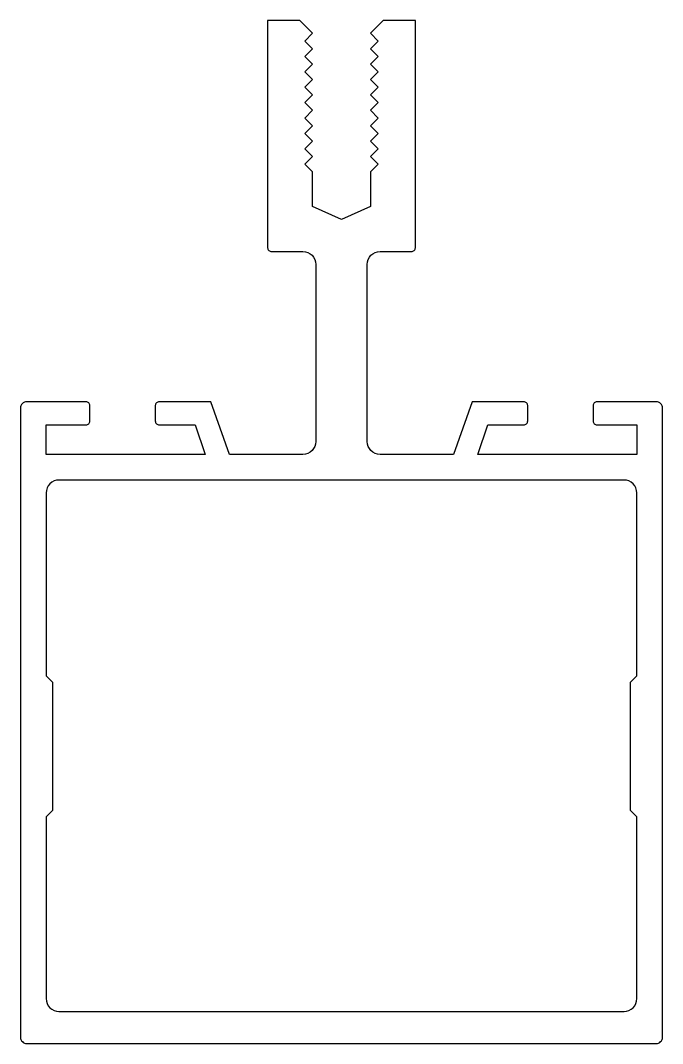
# Model space of a CAD drawing. Extents: x 142.7 to 192.7, y 152.4 to 232.1.
import ezdxf

# ---------------------------------------------------------------- set-up
doc = ezdxf.new("R2010")
doc.units = 0
doc.header["$LTSCALE"] = 15
doc.layers.add('ERCAN', color=220, linetype='CONTINUOUS')

msp = doc.modelspace()

# ---------------------------------------------------------------- linework, layer by layer
at = {"layer": 'ERCAN', "color": 0}
for points in [[(164.898, 222.066), (165.498, 222.666), (164.898, 223.266), (165.498, 223.866), (164.898, 224.466), (165.498, 225.066), (164.898, 225.666), (165.498, 226.266), (164.898, 226.866), (165.498, 227.466), (164.898, 228.066), (165.498, 228.666), (164.898, 229.266), (165.498, 229.866), (164.898, 230.466), (165.498, 231.066), (164.498, 232.066), (161.998, 232.066), (161.998, 214.366, 0.414214), (162.298, 214.066), (164.748, 214.066, -0.414214), (165.748, 213.066), (165.748, 199.266, -0.414214), (164.748, 198.266), (159.038, 198.266), (157.574, 202.366), (153.548, 202.366, 0.414214), (153.248, 202.066), (153.248, 200.866, 0.414214), (153.548, 200.566), (156.345, 200.566), (157.138, 198.266), (144.748, 198.266), (144.748, 200.566), (147.848, 200.566, 0.414214), (148.148, 200.866), (148.148, 202.066, 0.414214), (147.848, 202.366), (143.248, 202.366, 0.414214), (142.748, 201.866), (142.748, 152.866, 0.414214), (143.248, 152.366), (167.748, 152.366), (192.248, 152.366, 0.414214), (192.748, 152.866), (192.748, 201.866, 0.414214), (192.248, 202.366), (187.648, 202.366, 0.414214), (187.348, 202.066), (187.348, 200.866, 0.414214), (187.648, 200.566), (190.748, 200.566), (190.748, 198.266), (178.358, 198.266), (179.151, 200.566), (181.948, 200.566, 0.414214), (182.248, 200.866), (182.248, 202.066, 0.414214), (181.948, 202.366), (177.922, 202.366), (176.458, 198.266), (170.748, 198.266, -0.414214), (169.748, 199.266), (169.748, 213.066, -0.414214), (170.748, 214.066), (173.198, 214.066, 0.414214), (173.498, 214.366), (173.498, 232.066), (170.998, 232.066), (169.998, 231.066), (170.598, 230.466), (169.998, 229.866), (170.598, 229.266), (169.998, 228.666), (170.598, 228.066), (169.998, 227.466), (170.598, 226.866), (169.998, 226.266), (170.598, 225.666), (169.998, 225.066), (170.598, 224.466), (169.998, 223.866), (170.598, 223.266), (169.998, 222.666), (170.598, 222.066), (169.998, 221.466), (170.598, 220.866), (169.998, 220.266), (169.998, 217.566), (167.748, 216.566), (165.498, 217.566), (165.498, 220.266), (164.898, 220.866), (165.498, 221.466)], [(145.748, 196.266, 0.414214), (144.748, 195.266), (144.748, 181.016), (145.248, 180.516), (145.248, 170.516), (144.748, 170.016), (144.748, 155.866, 0.414214), (145.748, 154.866), (189.748, 154.866, 0.414214), (190.748, 155.866), (190.748, 170.016), (190.248, 170.516), (190.248, 180.516), (190.748, 181.016), (190.748, 195.266, 0.414214), (189.748, 196.266)]]:
    msp.add_lwpolyline(points, format="xyb", close=True, dxfattribs=at)

doc.saveas('drawing.dxf')
